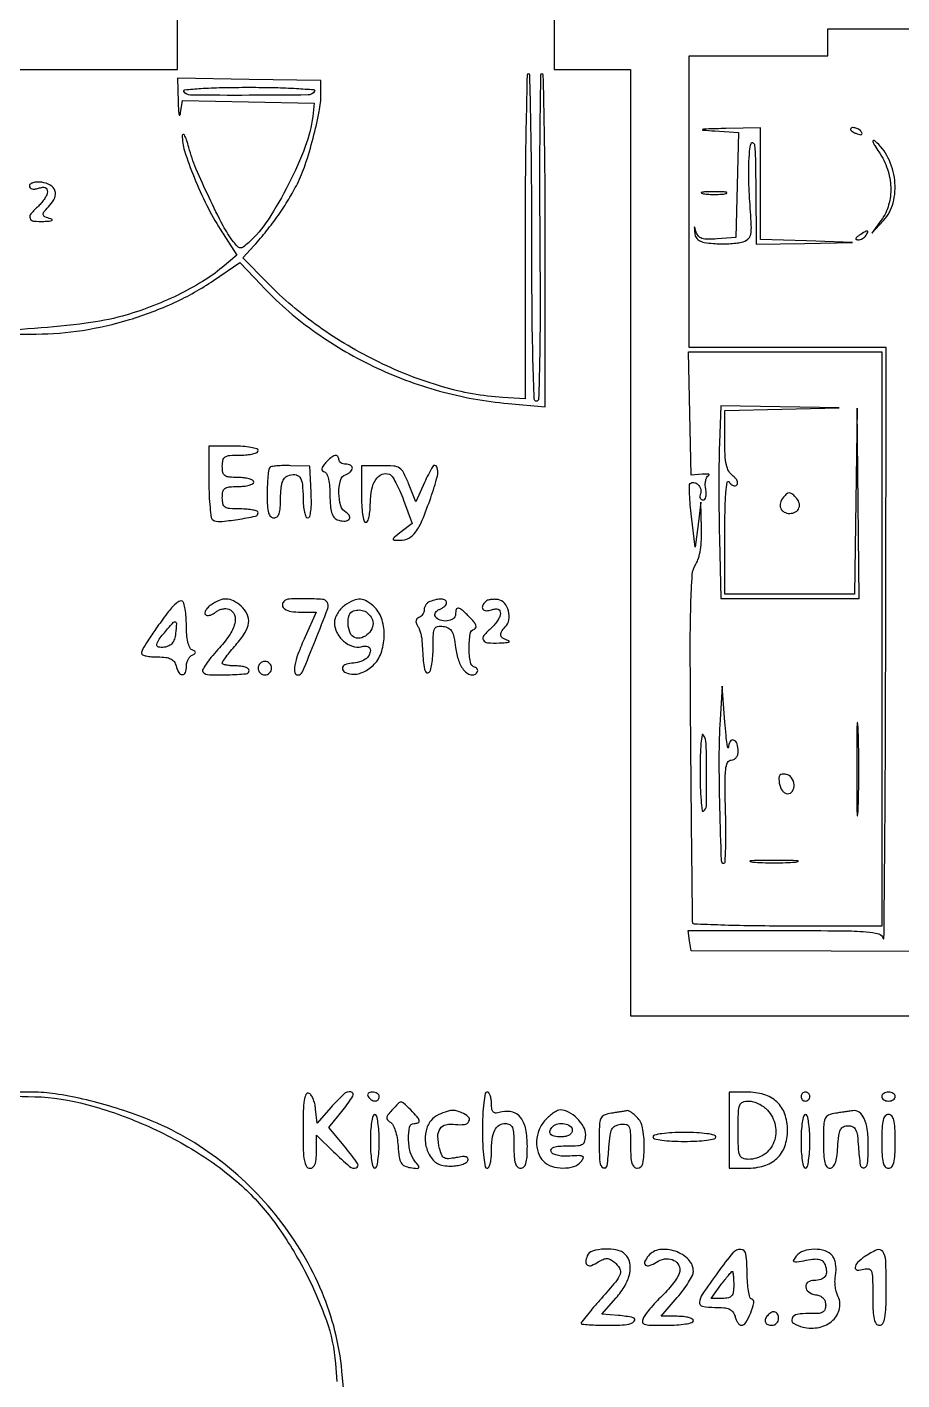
# Model space of a CAD drawing. Extents: x 105 to 1385, y 45 to 986.
# Drawn here: x 531.5 to 726.5, y 511.8 to 813.4 of the extents above; entities that cross this region are included whole.
import ezdxf

# ---------------------------------------------------------------- set-up
doc = ezdxf.new("R2010")
doc.units = 0

msp = doc.modelspace()

# ---------------------------------------------------------------- linework, layer by layer
for points in [[(975.012321, 894), (662.024642, 894), (661.762321, 857.25, -0.001137), (661.569048, 836.71706, -0.008815), (661.287808, 827.12632, -0.010209), (660.904475, 821.444203, -0.451975), (660.050713, 820.816429, 0.057413), (659.208145, 820.901189, 0.01013), (657.616945, 820.845953, 0.010855), (655.74495, 820.70215, 0.009575), (653.800713, 820.472591), (649, 819.812324), (649, 811.906162), (649, 804), (657.5, 804), (666, 804), (666, 698.5), (666, 593), (776.988182, 593), (887.976365, 593)], [(773.25, 607.240161), (679.5, 607.5), (679.180449, 609.75), (678.860898, 612), (700.357125, 612, -0.001765), (713.225028, 611.954586, -0.018124), (718.539171, 611.724329, -0.045075), (721.316078, 611.248697, -0.270165), (722.310674, 610.25, 0.87546), (722.498559, 610.273226, 0.0002), (722.667734, 628.621875, 0.001124), (722.80676, 649.773086, 0.000647), (722.883999, 675.25), (723, 742), (701.052, 742), (679.104, 742), (679.088207, 774.5), (679.072413, 807), (694.536207, 807), (710, 807), (710, 810), (710, 813), (788.5, 813)], [(527, 745), (533.542158, 745, 0.039343), (543.801913, 745.808559, 0.034112), (554.324163, 748.222273, 0.034382), (564.327597, 752.015314, 0.041971), (573.035523, 756.944125), (578.942272, 760.976034), (583.665016, 755.927039, 0.04848), (595.105174, 745.854956, 0.044495), (608.592203, 737.842254, 0.044139), (623.397418, 732.287744, 0.045944), (638.75, 729.511846), (647, 728.791838), (647, 765.895919, 0.001894), (646.946103, 780.123486, 0.003159), (646.779688, 792.100796, 0.000402), (646.556921, 802.699947, 0.40768), (646.25, 803.000406, 0.410074), (645.945374, 802.700387, 0.000415), (645.800856, 792.278699, 0.003211), (645.722948, 780.496458, 0.001925), (645.774192, 766.500406, -0.00179), (645.837946, 750.284099, -0.005224), (645.724943, 739.092633, -0.001586), (645.520722, 730.483356, -0.40636), (645.024192, 730, -0.404229), (644.527301, 730.480176, -0.001539), (644.257015, 739.159463, -0.005192), (644.058727, 750.380332, -0.001822), (644, 766.5, 0.001925), (643.946103, 780.495939, 0.003211), (643.779688, 792.278282, 0.000415), (643.556882, 802.700179, 0.407516), (643.25, 803.000535, 0.407878), (642.943137, 802.700683, 0.000422), (642.720312, 792.362637, 0.003236), (642.553896, 780.672401, 0.001941), (642.5, 766.785662), (642.5, 730.570254), (637.571802, 730.871614, -0.056279), (624.081264, 733.236168, -0.04163), (609.941326, 738.706919, -0.040576), (596.491593, 746.650387, -0.0455), (585.048753, 756.397184), (579.597505, 761.970448), (582.105515, 764.735224, 0.016442), (584.872965, 767.995236, 0.015229), (587.494705, 771.512659, 0.015588), (589.828218, 775.082957, 0.020226), (591.727372, 778.5, 0.037055), (593.485986, 782.745008, 0.015504), (595.243519, 788.685051, 0.015016), (596.606498, 794.595663, 0.049769), (596.993237, 798.563889), (596.986474, 801.5), (580.993237, 801.773958), (565, 802.047916), (565.149832, 796.773958, 0.007607), (565.232875, 794.871186, 0.041311), (565.378271, 793.84982, 0.665433), (565.547455, 793.820339, 0.105182), (565.718796, 794.276338), (566.137928, 797.052676), (580.818964, 796.776338), (595.5, 796.5), (595.147329, 793.512634, -0.06142), (593.502537, 786.797099, -0.026869), (589.786341, 778.399063, -0.026814), (585.21227, 770.482924, -0.064506), (580.826221, 765.342732, -0.022058), (579.668157, 764.384103, -0.181547), (579.023112, 764.192901, -0.188379), (578.424717, 764.477111, -0.024043), (577.482122, 765.58062, -0.043559), (575.191602, 769.140223, -0.010458), (572.047255, 775.426568, -0.011016), (569.134755, 781.933612, -0.03278), (567.537511, 786.547322, 0.011691), (567.006502, 788.319481, 0.043496), (566.55168, 789.390919, 0.347535), (566.280303, 789.509986, 0.330052), (566.089417, 789.272829, 0.089432), (566.563939, 785.862706, 0.01696), (568.727856, 779.945113, 0.018914), (571.555518, 773.652288, 0.027247), (574.55969, 768.339235), (578.24928, 762.571478), (574.999248, 759.858231, -0.036949), (570.600495, 756.706213, -0.023543), (565.075482, 753.682006, -0.022565), (558.953834, 751.031396, -0.023939), (552.736423, 749.001144, -0.035291), (544.671762, 747.389815, -0.01309), (533.149193, 746.228214, -0.006248), (521.455542, 745.504658, -0.211758)], [(602.287199, 507), (601.655272, 513.799289, 0.077002), (597.233042, 531.383841, 0.066515), (587.551907, 547.797202, 0.065518), (573.732927, 561.310155, 0.070359), (557.201629, 570.402846, 0.01692), (550.571742, 572.662945, 0.017564), (543.885655, 574.438579, 0.018706), (537.725283, 575.604489, 0.036648), (532.75, 575.985219), (528, 576)], [(529.929347, 575.067923, 0.019831), (531.75, 574.992994, -0.060227), (543.382737, 573.569276, -0.038632), (556.314071, 569.293779, -0.037723), (568.858773, 562.890666, -0.046774), (579.361927, 555.056839, -0.05251), (586.693488, 546.889909, -0.035411), (593.307615, 536.241923, -0.035879), (598.193302, 525.102072, -0.067394), (600.209829, 515.5), (600.5, 511.5)]]:
    msp.add_lwpolyline(points, format="xyb")
msp.add_lwpolyline([(521, 804), (543, 804), (565, 804), (565, 813), (565, 822), (548.429031, 822), (531.858062, 822), (532.179031, 831.002296), (532.5, 840.004592), (355.75, 840.002296)])
for points in [[(595.577572, 799.125514, -0.25695), (594.112825, 798.29809, -0.002301), (581.01717, 798.211856, -0.002296), (567.919612, 798.246029, -0.258012), (566.458108, 799.067782, -0.557274), (566.659207, 799.470383, -0.006678), (570.189925, 799.744112, -0.011076), (574.851225, 799.939382, -0.004929), (581, 800, -0.005363), (586.791209, 799.937887, -0.009617), (591.542642, 799.744476, -0.004388), (595.397954, 799.479225, -0.561626)], [(684.781274, 790.261673), (690.062548, 789.893312), (689.781274, 778.196656), (689.5, 766.5), (685.33361, 766.196588, -0.018348), (683.177025, 766.118908, -0.077329), (681.901651, 766.318239, -0.134673), (681.122454, 766.825547, -0.110962), (680.641028, 767.696588, 0.00182), (680.329121, 768.751289, 0.490236), (680.252303, 768.780908, 0.287933), (680.200847, 768.678724, 0.001477), (680.315734, 767.5, 0.102321), (680.625975, 766.511262, 0.137781), (681.283702, 765.848804, 0.085812), (682.447532, 765.43195, 0.022728), (684.412994, 765.180413, 0.017706), (686.083247, 765.102807, 0.014265), (687.880233, 765.134268, 0.014504), (689.539511, 765.259015, 0.035479), (690.744876, 765.472104, 0.099218), (692.143164, 766.136711, 0.189135), (692.789651, 767.178353, 0.058954), (692.920276, 769.221934, 0.003657), (692.548022, 775.291691, -0.011282), (692.375101, 779.047907, -0.012491), (692.380699, 782.682558, -0.012061), (692.537542, 785.777045, -0.058516), (692.87187, 787.5, -0.489295), (693.285394, 787.651952, -0.230549), (693.639493, 787.086734, -0.021803), (693.832401, 784.023234, -0.003137), (693.914047, 777.75), (694, 765), (704.75, 765.210897), (715.5, 765.421795), (705.25, 765.745881), (695, 766.069966), (695, 778.534983), (695, 791), (687.25, 790.815018, 0.001046), (682.94501, 790.703253, 0.04815), (682.069417, 790.593878, 0.858361), (682.077936, 790.469453, 0.003537)], [(715, 790.606989, 0.2252), (715.088769, 790.419896, 0.029412), (715.455882, 790.154486, 0.029555), (715.957462, 789.875192, 0.020646), (716.551938, 789.618443, 0.036408), (717.131719, 789.443138, 0.155351), (717.487528, 789.474315, 0.32948), (717.606889, 789.674071, 0.1144), (717.492921, 790.011454, 0.115814), (716.901891, 790.603931, 0.080554), (716.026239, 790.969265, 0.115534), (715.291154, 790.972535, 0.349578)], [(721.378762, 785.583517, -0.067688), (723.269616, 781.777228, -0.072995), (724.011941, 777.701555, -0.076948), (723.541429, 773.771808, -0.089226), (721.90226, 770.384859), (719.80452, 767.5), (722.40226, 770.305764, 0.124986), (724.547146, 774.24846, 0.090107), (724.898036, 779.265498, 0.08714), (723.447955, 784.238157, 0.105511), (720.444698, 788.045896, 0.247029), (720.129918, 788.112451, 0.439802), (720.02312, 787.900167, 0.047053), (720.469571, 786.991312, 0.011399)], [(532, 777.999035, 0.183147), (532.153663, 777.5936, 0.151573), (532.551026, 777.352493, 0.094939), (533.186128, 777.317391, 0.043335), (534, 777.5, -0.042097), (534.894403, 777.703, -0.128161), (535.50835, 777.631529, -0.189814), (535.868121, 777.299053, -0.112887), (536, 776.722375, -0.10209), (535.862171, 776.054375, -0.037147), (535.4125, 775.193187, -0.034951), (534.765334, 774.29685, -0.035017), (534, 773.5, 0.031363), (532.338982, 771.795662, 0.272365), (532.158918, 770.794723, 0.286987), (532.942411, 770.18915, 0.033696), (535.25, 770.116001, 0.013336), (536.408115, 770.188301, 0.069126), (537.03125, 770.332266, 0.544712), (537.068307, 770.507703, 0.132213), (536.75, 770.689326, -0.04014), (535.46711, 771.137147, -0.278967), (535.101715, 771.659269, -0.19468), (535.337547, 772.37561, -0.020705), (536.549949, 773.692806, 0.100588), (537.651367, 775.356101, 0.18293), (537.687608, 776.963821, 0.181953), (536.649102, 778.198557, 0.099482), (534.741449, 778.816422, 0.036878), (533.664771, 778.860796, 0.064397), (532.784708, 778.717733, 0.093577), (532.204593, 778.418385, 0.230931)], [(682.26375, 776.282419, 0.022548), (683.485188, 776.153707, 0.015659), (684.872547, 776.114038, 0.015827), (686.209518, 776.160023, 0.031163), (687.26375, 776.296069, 0.248898), (687.455688, 776.450815, 0.49082), (687.374351, 776.596853, 0.030832), (686.29708, 776.692368, 0.00738), (684.5, 776.713986, 0.006817), (682.711719, 776.684722, 0.040183), (681.780601, 776.581582, 0.720633), (681.761725, 776.438612, 0.075924)], [(717, 767, 0.027275), (716.445888, 766.597454, 0.147021), (716.239151, 766.292684, 0.37991), (716.327599, 766.095709, 0.102799), (716.690983, 766.015313, 0.074131), (717.192374, 766.083483, 0.053889), (717.713662, 766.298248, 0.054031), (718.175433, 766.618541, 0.075854), (718.5, 767, 0.034464), (718.886554, 767.734105, 0.541951), (718.758161, 767.931144, 0.136158), (718.281145, 767.798791, 0.008108)], [(722, 677), (722, 613), (701, 613, -0.003346), (692.93981, 613.05394, -0.00553), (686.135096, 613.220312, -0.001241), (680.226493, 613.444876, -0.359017), (679.885432, 613.75, -0.035039), (679.835991, 614.355032, -0.000051), (679.708098, 625.589063, -0.000426), (679.576717, 638.185822, -0.000263), (679.442623, 653, -0.001239), (679.315563, 674.006383, -0.007735), (679.443487, 684.757298, -0.010474), (679.761843, 691.341226, -0.127718), (680.55719, 693.714817, 0.073674), (681.151349, 695.009318, 0.030977), (681.572842, 696.882878, 0.027156), (681.812716, 699.157838, 0.019479), (681.842896, 701.714817), (681.685793, 707.5), (681.053923, 702.5), (680.422054, 697.5), (679.589677, 704.295317, -0.008427), (679.310928, 706.939482, -0.012609), (679.164789, 709.257487, -0.007568), (679.121317, 711.179902, -0.200856), (679.312119, 711.645452, -0.244467), (680.125448, 711.902284, -0.151834), (681.03606, 711.433952, -0.125375), (681.636599, 710.443268, -0.167006), (681.599558, 709.398849, 0.068848), (681.474896, 708.863844, 0.116795), (681.539227, 708.410912, 0.152563), (681.778774, 708.112504, 0.148985), (682.147962, 708, 0.232071), (682.533001, 708.188886, 0.104014), (682.785291, 708.709337, 0.069379), (682.869237, 709.501647, 0.038996), (682.761918, 710.465114, -0.044318), (682.6632, 711.44599, -0.055443), (682.753601, 712.355735, -0.065943), (683.006072, 713.066044, -0.167932), (683.395341, 713.439621, 0.234608), (683.526327, 713.602316, 0.418779), (683.441131, 713.733432, 0.058537), (682.898279, 713.779391, 0.014271), (682, 713.724508), (679.5, 713.5), (679.22178, 727.25), (678.943561, 741), (700.47178, 741), (722, 741)], [(685.826147, 720.75, 0.007116), (685.722977, 716.669829, 0.002778), (685.692003, 711.03125, 0.002749), (685.725938, 704.927305, 0.003413), (685.82748, 699.25), (686.154961, 686), (701.57748, 686), (717, 686), (716.771428, 707.25), (716.542856, 728.5), (716.25114, 707.75), (715.959423, 687), (701.479712, 687), (687, 687), (687.015313, 700.25, -0.004762), (687.07579, 705.912214, -0.014977), (687.26633, 709.707865, -0.02375), (687.553834, 711.948801, -0.685086), (687.96094, 712.02896, 0.063267), (688.376372, 711.5259, 0.096837), (688.853797, 711.225861, 0.126842), (689.314743, 711.172304, 0.16362), (689.694055, 711.360721, 0.198182), (689.862842, 711.766596, 0.107732), (689.747432, 712.303253, 0.07807), (689.358713, 712.893614, 0.050371), (688.748428, 713.442004, -0.11048), (687.895387, 714.41587, -0.070409), (687.364484, 715.83189, -0.042684), (687.080008, 717.961359, -0.011872), (687, 721.330366), (687, 727.940246), (699.75, 728.252791), (712.5, 728.565336), (699.326147, 728.782668), (686.152294, 729)], [(572, 712.059017, 0.010541), (572.065007, 708.97596, 0.015746), (572.263349, 706.287939, 0.010695), (572.541285, 704.103117, 0.220812), (572.896507, 703.563962, 0.161943), (574.500469, 703.184213, 0.016433), (578.440282, 703.66521, 0.012624), (582.3863, 704.381618, 0.355412), (583, 705.135924, 0.313834), (582.766061, 705.471926, 0.035427), (581.825, 705.746178, 0.032848), (580.533154, 705.937562, 0.020354), (579, 706, -0.016149), (576.678456, 706.074999, -0.124134), (575.65, 706.40625, -0.201266), (575.151756, 707.111634, -0.05449), (575, 708.5, -0.050766), (575.138668, 709.86222, -0.189121), (575.6, 710.571429, -0.13443), (576.534425, 710.915691, -0.021436), (578.5, 711, 0.027026), (579.841111, 711.072542, 0.042582), (580.971875, 711.29375, 0.052312), (581.767902, 711.614308, 0.277684), (582, 712, 0.277684), (581.767902, 712.385692, 0.052312), (580.971875, 712.70625, 0.042582), (579.841111, 712.927458, 0.027026), (578.5, 713, -0.021436), (576.534425, 713.084309, -0.13443), (575.6, 713.428571, -0.189121), (575.138668, 714.13778, -0.050766), (575, 715.5, -0.05449), (575.151756, 716.888366, -0.201266), (575.65, 717.59375, -0.124134), (576.678456, 717.925001, -0.016149), (579, 718, 0.023598), (580.532944, 718.07239, 0.037669), (581.825, 718.29375, 0.04382), (582.748945, 718.612873, 0.295869), (583, 719, 0.332234), (582.707933, 719.391033, 0.026982), (581.384375, 719.70625, 0.027868), (579.60834, 719.927854, 0.017105), (577.5, 720), (572, 720)], [(598.041852, 716.281346, 0.026544), (597.393253, 715.467551, 0.1252), (597.178635, 714.915417, 0.235972), (597.318588, 714.522073, 0.111393), (597.791852, 714.236049, -0.21487), (598.287096, 713.779236, -0.043697), (598.66627, 712.615985, -0.036375), (598.918512, 711.002139, -0.020585), (599, 709.023655, 0.018149), (599.083289, 706.7298, 0.053253), (599.364377, 705.17621, 0.084856), (599.85677, 704.169005, 0.146121), (600.590242, 703.603744, 0.081301), (602.105994, 703.289911, 0.1775), (603.22014, 703.646093, 0.357636), (603.389188, 704.391162, 0.150312), (602.628416, 705.188073, -0.196398), (601.413441, 706.713062, -0.067522), (600.983432, 709.557598, -0.06917), (601.326474, 712.334198, -0.240308), (602.5, 713.638374, 0.048303), (603.073796, 713.924763, 0.053891), (603.559375, 714.307216, 0.061199), (603.891374, 714.723081, 0.13875), (604, 715.106989, 0.164455), (603.884842, 715.447641, 0.095748), (603.559375, 715.737678, 0.076852), (603.073715, 715.933678, 0.057609), (602.5, 716, -0.064853), (601.926543, 716.074694, -0.082425), (601.440625, 716.29375, -0.098894), (601.115568, 716.618646, -0.148195), (601, 717, 0.17959), (600.739251, 717.702545, 0.2817), (600.144303, 717.893678, 0.116744), (599.199384, 717.412789, 0.035418)], [(585.560553, 715.227219, 0.164249), (585.338924, 714.779673, 0.009849), (585.164662, 713.264662, 0.013928), (585.040763, 711.417313, 0.009779), (585, 709.333333, 0.012712), (585.067434, 706.681287, 0.055889), (585.320312, 705.138889, 0.119854), (585.787167, 704.309602, 0.207787), (586.5, 704, 0.186089), (587.194608, 704.267791, 0.127133), (587.664637, 704.982169, 0.065014), (587.926717, 706.280424, 0.017339), (588, 708.393011, -0.021278), (588.087464, 710.447332, -0.055719), (588.375226, 711.893456, -0.084408), (588.870088, 712.85297, -0.140873), (589.590242, 713.396256, -0.10517), (591.201037, 713.650981, -0.232922), (592.258816, 713.058729, -0.125713), (592.844875, 711.466006, -0.025623), (593, 708.440983, 0.022299), (593.075946, 706.738942, 0.035757), (593.308409, 705.304539, 0.040485), (593.64278, 704.271648, 0.302991), (594.049904, 704, 0.332336), (594.476367, 704.318652, 0.039441), (594.736472, 705.547761, 0.031464), (594.857582, 707.358183, 0.014001), (594.799904, 709.75), (594.5, 715.5), (590.310553, 715.643886, 0.012836), (588.664999, 715.658138, 0.017623), (587.187093, 715.580843, 0.014423), (585.985114, 715.440372, 0.161435)], [(606, 709.300635, 0.014447), (606.070769, 706.851906, 0.024909), (606.289679, 704.825159, 0.02281), (606.601594, 703.309898, 0.343131), (607, 703, 0.307212), (607.388179, 703.263362, 0.038512), (607.70625, 704.285907, 0.034625), (607.927694, 705.69977, 0.021538), (608, 707.377555, -0.050352), (608.302358, 710.372403, -0.097156), (609.225916, 712.588008, -0.149725), (610.610359, 713.718845, -0.190785), (612.245006, 713.736224, -0.155859), (612.845266, 713.255132, -0.020734), (613.69769, 711.847361, -0.022375), (614.589302, 710.039849, -0.017081), (615.406243, 707.990665), (617.297005, 702.732634), (614.898502, 700.888553, 0.00434), (613.314367, 699.648567, 0.190716), (613.108126, 699.289257, 0.438815), (613.286379, 699.070111, 0.012616), (614.627555, 699.022236, 0.124508), (616.559935, 699.489577, 0.115492), (618.101155, 700.827753, 0.060037), (619.568407, 703.476268, 0.012452), (621.452202, 708.464839, 0.017221), (622.953571, 713.288843, 0.165701), (622.824128, 715.403737, 0.619606), (621.913524, 715.469256, 0.02807), (620.053754, 711.871327), (618.142707, 707.602867), (616.526328, 711.642596, 0.021262), (615.423583, 714.09135, 0.13142), (614.51429, 715.113596, 0.128582), (613.206691, 715.556674, 0.020013), (610.454974, 715.641798), (606, 715.601271)], [(700.078007, 708.593993, 0.103843), (699.421238, 707.350061, 0.165382), (699.479554, 706.159953, 0.178564), (700.236909, 705.313944, 0.122414), (701.5, 705, 0.12606), (702.798891, 705.332764, 0.184811), (703.553861, 706.222387, 0.172804), (703.548966, 707.439173, 0.11023), (702.782422, 708.64615, 0.030231), (701.928786, 709.402362, 0.172634), (701.363272, 709.59141, 0.18228), (700.823381, 709.375844, 0.034411)], [(562.719454, 682.768734, 0.004842), (560.169501, 679.240457, 0.012395), (558.412412, 676.623786, 0.012315), (557.236125, 674.669969, 0.130049), (557, 673.777494, 0.313655), (557.210341, 673.475174, 0.03551), (558.055626, 673.228389, 0.032896), (559.216229, 673.056183, 0.020386), (560.59362, 673, -0.026844), (562.388683, 672.903556, -0.086439), (563.533936, 672.57448, -0.125243), (564.260241, 671.960931, -0.09135), (564.710251, 671, 0.065694), (565.305135, 669.540257, 0.259671), (566.10507, 669.055848, 0.332179), (566.770902, 669.516316, 0.08126), (567, 670.916667, -0.05969), (567.093016, 671.693042, -0.056352), (567.367188, 672.441667, -0.060661), (567.771545, 673.052403, -0.107454), (568.25, 673.416667, 0.029131), (568.85747, 673.744495, 0.260055), (569, 674, 0.260055), (568.85747, 674.255505, 0.029131), (568.25, 674.583333, -0.187178), (567.736709, 675.118973, -0.042075), (567.344353, 676.344165, -0.035533), (567.084386, 678.010277, -0.02094), (567, 680.024316, 0.017914), (566.931808, 681.926994, 0.024673), (566.725397, 683.624746, 0.022928), (566.430175, 684.969102, 0.191077), (566.06518, 685.459717, 0.268552), (565.549859, 685.474588, 0.045403), (564.69676, 684.907562, 0.039077), (563.711062, 683.97916, 0.025434)], [(572.442702, 684.581761, 0.040505), (571.752544, 683.985739, 0.065472), (571.285641, 683.367378, 0.093241), (571.099566, 682.824187, 0.236646), (571.227406, 682.43926, 0.175134), (571.617383, 682.256311, 0.081356), (572.182899, 682.296224, 0.065524), (572.831259, 682.542993, 0.049587), (573.463099, 682.969375, -0.064499), (574.153548, 683.406017, -0.054011), (574.974913, 683.684759, -0.056193), (575.796984, 683.773044, -0.090527), (576.487265, 683.64326, -0.217355), (577.702446, 682.405853, -0.155267), (577.781586, 680.438743, -0.085077), (576.534619, 677.773506, -0.034353), (574.013669, 674.630655, 0.014738), (572.532641, 672.925733, 0.023928), (571.39014, 671.384546, 0.020609), (570.615388, 670.117654, 0.335013), (570.680335, 669.652998, 0.19022), (572.139552, 669.019731, 0.01678), (576.23677, 669.019959, 0.013944), (580.334587, 669.272284, 0.38827), (581, 670, 0.254951), (580.790443, 670.384262, 0.06271), (580.11875, 670.70625, 0.048861), (579.149251, 670.927234, 0.031626), (578, 671, -0.0194), (576.850092, 671.044634, -0.031401), (575.88125, 671.181533, -0.032935), (575.171083, 671.377313, -0.319211), (575, 671.617985, -0.153112), (575.119492, 671.999047, -0.007905), (575.88125, 673.058125, -0.011953), (576.850647, 674.298824, -0.008344), (578, 675.652781, 0.03831), (580.042425, 678.373469, 0.108783), (580.852505, 680.588194, 0.14785), (580.541319, 682.520996, 0.095798), (579.171259, 684.345012, 0.063304), (577.518204, 685.498213, 0.112348), (575.920368, 685.921439, 0.109326), (574.266383, 685.615994, 0.057807)], [(588.693853, 685.36052, 0.227565), (588.386226, 684.484994, 0.23059), (588.878807, 683.704316, 0.100727), (590.334908, 683.166378, 0.038296), (592.503988, 683), (595.889942, 683), (593.444971, 677.471487, 0.013012), (591.874517, 673.65492, 0.044785), (591.148594, 671.080456, 0.097653), (591.162785, 669.565078, 0.355635), (591.856768, 669, 0.301944), (592.857305, 669.664824, 0.00421), (595.7528, 676.720548, 0.004779), (598.498385, 683.76916, 0.232946), (598.357955, 685.229833, 0.241792), (597.361106, 685.831099, 0.013687), (593.651176, 685.982899, 0.015216), (589.96011, 685.920487, 0.186638)], [(602.222506, 684.443296, 0.060845), (601.372193, 683.678418, 0.048188), (600.652861, 682.671683, 0.049631), (600.162711, 681.588454, 0.081616), (600, 680.598284, 0.1204), (600.521117, 678.465537, 0.091162), (602.005745, 676.557006, 0.095667), (603.998395, 675.370372, 0.151681), (605.967118, 675.28115, -0.046387), (606.835397, 675.42401, -0.113476), (607.471443, 675.32422, -0.165705), (607.855969, 674.993686, -0.133875), (608, 674.465397, -0.132356), (607.704984, 673.370438, -0.110734), (606.884807, 672.484605, -0.086436), (605.569835, 671.880174, -0.050415), (603.851215, 671.606942, 0.083077), (602.318358, 671.259831, 0.304128), (601.79032, 670.474345, 0.286354), (602.308285, 669.641544, 0.079159), (603.847864, 669.167625, 0.079127), (604.970115, 669.187036, 0.052471), (606.210581, 669.543826, 0.04835), (607.456976, 670.195148, 0.044035), (608.597864, 671.091939, 0.118912), (610.389883, 673.827764, 0.078169), (611.0936, 677.543661, 0.078876), (610.621666, 681.260926, 0.126085), (609, 684, 0.049921), (607.295595, 685.394254, 0.130881), (605.810148, 685.895759, 0.125563), (604.232645, 685.601355, 0.044201)], [(621.25, 685.337719, 0.08298), (620.772113, 685.045311, 0.064791), (620.367188, 684.58983, 0.064977), (620.093338, 684.047415, 0.084643), (620, 683.5, -0.081275), (619.911801, 682.960989, -0.06866), (619.654241, 682.44308, -0.070112), (619.27283, 682.024181, -0.092881), (618.822949, 681.774316, 0.113801), (618.39189, 681.510993, 0.158897), (618.184532, 681.113309, 0.123792), (618.226937, 680.590016, 0.056657), (618.520973, 679.966066, -0.0448), (618.865096, 679.278483, -0.023428), (619.173473, 678.371218, -0.023105), (619.404639, 677.403993, -0.032636), (619.513424, 676.525083, 0.003558), (619.798946, 672.139473, 0.034114), (620.06074, 670.286183, 0.142312), (620.445067, 669.567825, 0.351035), (621, 669.5, 0.188565), (621.390073, 670.019051, 0.023975), (621.70625, 671.408331, 0.025392), (621.927016, 673.164448, 0.018573), (622, 675.128568, -0.009387), (622.056678, 678.147245, -0.10278), (622.34632, 679.318696, -0.244662), (622.994909, 679.805309, -0.076361), (624.25, 679.819551, -0.087366), (625.41477, 679.439537, -0.139241), (626.16444, 678.717883, -0.084988), (626.645589, 677.432457, -0.018854), (627, 675.101583, 0.055904), (627.66579, 672.191066, 0.088974), (628.918327, 669.972998, 0.156295), (630.374396, 669.041391, 0.27594), (631.702036, 669.422274, 0.117218), (631.907545, 669.781568, 0.156592), (631.898411, 670.154809, 0.138908), (631.666883, 670.485244, 0.085342), (631.25, 670.720238, -0.271806), (630.295698, 671.860186, -0.039733), (630.023443, 674.989979, -0.039717), (630.249019, 678.115511, -0.281503), (631.1875, 679.229167, 0.237864), (631.516431, 679.560343, 0.172759), (631.502068, 680.088409, 0.078923), (631.062096, 680.844766, 0.025261), (630.1875, 681.8125, 0.012113), (628.468967, 683.449723, 0.131886), (627.626089, 683.882861, 0.393723), (627.157089, 683.60317, 0.070841), (627, 682.5, -0.251399), (626.480515, 681.532109, -0.119721), (625.111576, 681.036577, -0.105384), (623.530903, 681.196757, -0.178417), (622.495635, 682.007063, -0.148943), (622.382065, 682.437686, -0.123594), (622.515309, 682.894529, -0.099723), (622.885502, 683.309425, -0.069381), (623.436618, 683.614052, 0.046375), (624.034706, 683.909697, 0.052693), (624.540757, 684.300071, 0.06009), (624.887376, 684.72141, 0.143057), (625, 685.106989, 0.264745), (624.694643, 685.643268, 0.119087), (623.893458, 685.889795, 0.072325), (622.681325, 685.78902, 0.039065)], [(633.708849, 685.375516, 0.08453), (633.034174, 684.423925, 0.268967), (633.092194, 683.675978, 0.247551), (633.789398, 683.310754, 0.076279), (635, 683.5, -0.042097), (635.894403, 683.703, -0.128161), (636.50835, 683.631529, -0.189814), (636.868121, 683.299053, -0.112887), (637, 682.722375, -0.10209), (636.862171, 682.054375, -0.037147), (636.4125, 681.193187, -0.034951), (635.765334, 680.29685, -0.035017), (635, 679.5, 0.03266), (633.309887, 677.756797, 0.304387), (633.196958, 676.767753, 0.2604), (634.095373, 676.173931, 0.026377), (636.75, 676.116001, 0.01183), (638.093515, 676.189408, 0.050275), (638.884375, 676.332266, 0.459031), (638.965403, 676.508506, 0.225051), (638.75, 676.689326, -0.061636), (637.564492, 677.161083, -0.215857), (637.082751, 677.803052, -0.200427), (637.229903, 678.625542, -0.053238), (638.084665, 679.684665, 0.156844), (638.888681, 681.250979, 0.106211), (638.790578, 683.270564, 0.111063), (637.885521, 685.003153, 0.183523), (636.458849, 685.792183, 0.035475), (635.625458, 685.85167, 0.037695), (634.809062, 685.790312, 0.040663), (634.121725, 685.628178, 0.118669)], [(608.459425, 681.24514, -0.17207), (608.498531, 679.718164, -0.117074), (607.584196, 678.22109, -0.117448), (606.097271, 677.297952, -0.173764), (604.577541, 677.331871, -0.202229), (603.500989, 678.366375, -0.088009), (603.038694, 680.334807, -0.09142), (603.287726, 682.281668, -0.235625), (604.25, 683.269359, -0.090043), (605.555447, 683.474708, -0.106564), (606.76786, 683.183266, -0.104858), (607.76672, 682.412541, -0.084765)], [(564.575399, 678.25, -0.047135), (564.314946, 676.955883, -0.099497), (563.834045, 676.056774, -0.1125), (563.087931, 675.480995, -0.071641), (562.032627, 675.165904, -0.091624), (560.773565, 675.210779, -0.405174), (560.403806, 675.772067, -0.118026), (560.932206, 676.947809, -0.013061), (562.807092, 679.25, -0.008581), (564.152828, 680.763665, -0.348562), (564.56111, 680.827925, -0.290967), (564.773121, 680.430277, -0.006983)], [(583, 670.5, 0.099038), (583.114514, 669.927543, 0.097945), (583.440625, 669.440625, 0.097945), (583.927543, 669.114514, 0.099038), (584.5, 669, 0.099038), (585.072457, 669.114514, 0.097945), (585.559375, 669.440625, 0.097945), (585.885486, 669.927543, 0.099038), (586, 670.5, 0.099038), (585.885486, 671.072457, 0.097945), (585.559375, 671.559375, 0.097945), (585.072457, 671.885486, 0.099038), (584.5, 672, 0.099038), (583.927543, 671.885486, 0.097945), (583.440625, 671.559375, 0.097945), (583.114514, 671.072457, 0.099038)], [(685.97944, 659, 0.015681), (685.704967, 650.552068, 0.006935), (685.847342, 639.386962, 0.001386), (686.193363, 627.617845, 0.403969), (686.831557, 626.998035, 0.402169), (687.094581, 627.248935, 0.003281), (687.212423, 630.37535, 0.009083), (687.260492, 634.087803, 0.005444), (687.18946, 638.498035, -0.003876), (687.065398, 644.944957, -0.029944), (687.211244, 647.957124, -0.080665), (687.632045, 649.482141, -0.293134), (688.43946, 650, 0.120114), (689.043526, 650.147238, 0.10424), (689.549001, 650.560947, 0.093346), (689.884338, 651.188097, 0.076365), (690, 651.940983, 0.073734), (689.749459, 653.63069, 0.228346), (688.989704, 654.457103, 0.381791), (688.216196, 654.173858, 0.103139), (687.81662, 652.809017, -0.815252), (687.687199, 652.792939, -0.048004), (687.514624, 653.528274, -0.011294), (687.284637, 655.573255, -0.004035), (687.046061, 658.5), (686.458881, 666.5)], [(716.415084, 648, 0.001483), (716.434759, 641.366187, 0.007432), (716.512017, 637.651563, 0.89753), (716.625199, 637.643372, 0.036136), (716.745068, 638.75, 0.005616), (716.847945, 642.960938, 0.003298), (716.881186, 648, 0.003298), (716.847945, 653.039062, 0.005616), (716.745068, 657.25, 0.036136), (716.625199, 658.356628, 0.89753), (716.512017, 658.348437, 0.007432), (716.434759, 654.633813, 0.001483)], [(681.487706, 647.523348, 0.007562), (681.545991, 643.978723, 0.013553), (681.716701, 641.072392, 0.008511), (681.950853, 638.802606, 0.546696), (682.25, 638.657964, 0.255871), (682.90822, 639.808718, 0.00505), (682.967608, 646.814137, 0.007403), (682.855809, 653.618528, 0.134623), (682.222393, 655.674401, 0.68934), (681.931714, 655.614635, 0.017765), (681.698449, 653.76447, 0.015297), (681.535616, 651.021729, 0.007506)], [(699.168791, 644.838964, 0.060014), (699.407237, 643.944616, 0.071069), (699.843332, 643.187071, 0.083285), (700.402021, 642.676554, 0.144541), (701, 642.5, 0.250562), (702.102742, 643.089629, 0.167848), (702.473113, 644.503668, 0.139509), (701.905527, 646.04111, 0.189641), (700.668791, 646.825269, 0.063665), (699.784386, 646.881143, 0.218357), (699.28995, 646.614852, 0.164309), (699.084508, 645.997177, 0.034027)], [(693.25, 627.264961, 0.012378), (695.412501, 627.148215, 0.007295), (698, 627.110462, 0.007295), (700.587499, 627.148215, 0.012378), (702.75, 627.264961, 0.075495), (703.33354, 627.401218, 0.793398), (703.314062, 627.529482, 0.016391), (701.405918, 627.617144, 0.003282), (698, 627.639504, 0.003282), (694.594082, 627.617144, 0.016391), (692.685938, 627.529482, 0.793398), (692.66646, 627.401218, 0.075495)], [(593, 567.583333, 0.006344), (593.05747, 563.054151, 0.036925), (593.293689, 560.680556, 0.088189), (593.747213, 559.433991, 0.267613), (594.5, 559, 0.16929), (595.176183, 559.235698, 0.129495), (595.648729, 559.867158, 0.073227), (595.920437, 560.9838, 0.023128), (596, 562.702948), (596, 566.405896), (599.792163, 562.702948, 0.014748), (603.364913, 559.414392, 0.26104), (604.846555, 559.108144, 0.506688), (605.165975, 560.053097, 0.018621), (602.502816, 563.561868), (598.764708, 568.123736), (601.929477, 572.061868, 0.029618), (604.099965, 575.11682, 0.533399), (603.68823, 576.035083, 0.235721), (602.067959, 575.545003, 0.023393), (599.164382, 572.53444), (596.12158, 569.068879), (595.81079, 572.207428, 0.035516), (595.599781, 573.438857, 0.043434), (595.224107, 574.544567, 0.049075), (594.752292, 575.383314, 0.162181), (594.25, 575.756322, 0.385567), (593.653373, 575.490734, 0.066149), (593.274456, 574.191972, 0.031138), (593.057056, 571.769725, 0.006814)], [(607.5, 575, 0.06081), (607.806203, 574.617485, 0.051032), (608.2129, 574.29375, 0.053229), (608.653442, 574.073302, 0.089642), (609.059017, 574, 0.105429), (609.418051, 574.076556, 0.099231), (609.723586, 574.29375, 0.096318), (609.928382, 574.618268, 0.092995), (610, 575, 0.153634), (609.879982, 575.381379, 0.097988), (609.542039, 575.70625, 0.080552), (609.037096, 575.925455, 0.062283), (608.440983, 576, 0.066118), (607.889346, 575.926733, 0.138808), (607.521475, 575.70625, 0.191142), (607.392057, 575.379648, 0.139169)], [(612.78186, 571.948527, 0.020998), (611.906492, 570.90329, 0.134787), (611.648424, 570.270501, 0.227816), (611.818152, 569.772888, 0.071093), (612.462184, 569.281101, -0.150446), (613.030412, 568.685566, -0.037215), (613.54818, 567.421974, -0.034228), (613.955174, 565.801484, -0.026682), (614.180324, 563.999241, 0.016546), (614.443073, 561.482448, 0.095922), (614.871796, 560.224107, 0.158833), (615.63337, 559.534102, 0.070343), (616.952152, 559.153958, 0.010694), (618.427847, 558.977809, 0.268502), (618.78497, 559.14039, 0.324818), (618.781669, 559.499941, 0.013843), (617.952152, 560.557799, -0.112986), (616.905343, 562.630556, -0.054302), (616.504806, 565.598358, -0.059358), (616.747401, 568.201507, -0.353538), (617.73554, 569, 0.091245), (618.655208, 569.169239, 0.378477), (618.896384, 569.628905, 0.122885), (618.461156, 570.454833, 0.01397), (617, 572, 0.009056), (615.425752, 573.518233, 0.192677), (614.83229, 573.747382, 0.197763), (614.251868, 573.500142, 0.009612)], [(633, 567.5, 0.009838), (633.06728, 564.081088, 0.019442), (633.279412, 561.375, 0.015687), (633.582553, 559.348392, 0.362465), (634, 559, 0.274306), (634.385456, 559.228672, 0.053878), (634.70625, 560.0041, 0.043503), (634.927428, 561.108482, 0.027684), (635, 562.418213, -0.026536), (635.163448, 565.49576, -0.083928), (635.719244, 567.476366, -0.141015), (636.695782, 568.587022, -0.143315), (638.106989, 569, -0.125381), (639.077394, 568.752773, -0.179375), (639.655349, 568.089676, -0.078692), (639.934329, 566.747004, -0.011951), (640, 564, 0.014068), (640.069243, 561.539511, 0.058865), (640.325, 560.083333, 0.122766), (640.79299, 559.295059, 0.200296), (641.5, 559, 0.19866), (642.205682, 559.291902, 0.123352), (642.673913, 560.071429, 0.059538), (642.930336, 561.509089, 0.014393), (643, 563.928571, 0.046335), (642.64859, 567.71251, 0.113481), (641.537676, 570.260131, 0.164851), (639.733467, 571.512655, 0.132258), (637.356244, 571.553276, -0.035677), (636.07721, 571.327684, -0.199834), (635.425152, 571.52313, -0.191205), (635.08749, 572.130691, -0.032364), (635, 573.480948, 0.037834), (634.9269, 574.445617, 0.056718), (634.70625, 575.260028, 0.074496), (634.382983, 575.816068, 0.227683), (634, 576, 0.362465), (633.582553, 575.651608, 0.015687), (633.279412, 573.625, 0.019442), (633.06728, 570.918912, 0.009838)], [(688, 567.5), (688, 559), (691.865141, 559, 0.07174), (695.747861, 559.559978, 0.116255), (698.631982, 561.203444, 0.122042), (700.38919, 563.894312, 0.084102), (701, 567.5, 0.084102), (700.38919, 571.105688, 0.122042), (698.631982, 573.796556, 0.116255), (695.747861, 575.440022, 0.07174), (691.865141, 576), (688, 576)], [(696.511679, 571.987095, -0.131748), (698.264471, 568.566839, -0.145243), (697.979366, 564.865682, -0.153456), (695.756883, 562.059753, -0.150209), (692.30887, 561, -0.09557), (691.015646, 561.249466, -0.215329), (690.338803, 561.953807, -0.078795), (690.053765, 563.485022, -0.006695), (690, 567.5, -0.006627), (690.053508, 571.536664, -0.080103), (690.340193, 573.05704, -0.217845), (691.024262, 573.75517, -0.091903), (692.345012, 574, -0.070658), (693.375877, 573.853591, -0.041992), (694.536288, 573.408709, -0.041149), (695.641864, 572.757533, -0.055229)], [(704, 575, 0.099038), (704.076342, 574.618362, 0.097945), (704.29375, 574.29375, 0.097945), (704.618362, 574.076342, 0.099038), (705, 574, 0.099038), (705.381638, 574.076342, 0.097945), (705.70625, 574.29375, 0.097945), (705.923658, 574.618362, 0.099038), (706, 575, 0.099038), (705.923658, 575.381638, 0.097945), (705.70625, 575.70625, 0.097945), (705.381638, 575.923658, 0.099038), (705, 576, 0.099038), (704.618362, 575.923658, 0.097945), (704.29375, 575.70625, 0.097945), (704.076342, 575.381638, 0.099038)], [(722, 575, 0.148195), (722.115568, 574.618646, 0.098894), (722.440625, 574.29375, 0.082425), (722.926543, 574.074694, 0.064853), (723.5, 574, 0.064853), (724.073457, 574.074694, 0.082425), (724.559375, 574.29375, 0.098894), (724.884432, 574.618646, 0.148195), (725, 575, 0.148195), (724.884432, 575.381354, 0.098894), (724.559375, 575.70625, 0.082425), (724.073457, 575.925306, 0.064853), (723.5, 576, 0.064853), (722.926543, 575.925306, 0.082425), (722.440625, 575.70625, 0.098894), (722.115568, 575.381354, 0.148195)], [(608, 565, 0.015416), (608.071434, 562.683687, 0.025878), (608.291667, 560.75, 0.024068), (608.604992, 559.303225, 0.339565), (609, 559, 0.339565), (609.395008, 559.303225, 0.024068), (609.708333, 560.75, 0.025878), (609.928566, 562.683687, 0.015416), (610, 565, 0.015416), (609.928566, 567.316313, 0.025878), (609.708333, 569.25, 0.024068), (609.395008, 570.696775, 0.339565), (609, 571, 0.339565), (608.604992, 570.696775, 0.024068), (608.291667, 569.25, 0.025878), (608.071434, 567.316313, 0.015416)], [(623.279917, 570.979905, 0.137015), (621.480112, 569.597736, 0.102179), (620.408956, 567.321964, 0.093618), (620.275188, 564.625795, 0.093861), (621.134583, 562.069294, 0.051226), (622.011898, 560.824227, 0.091481), (622.988794, 560.046849, 0.084358), (624.235251, 559.631874, 0.038285), (625.955012, 559.5, 0.034408), (627.278616, 559.591193, 0.04471), (628.462473, 559.864565, 0.051642), (629.35686, 560.263427, 0.183613), (629.747024, 560.741071, 0.18644), (629.722994, 561.253088, 0.233483), (629.362783, 561.554343, 0.089822), (628.542733, 561.602448, 0.019209), (627.128372, 561.375674, -0.027475), (625.415115, 561.129941, -0.147509), (624.502609, 561.320035, -0.169216), (623.915586, 561.966494, -0.039042), (623.440168, 563.382367, -0.051613), (623.053593, 566.07161, -0.157209), (623.543749, 567.827431, -0.198216), (624.865194, 568.722469, -0.087651), (627.01152, 568.785001, 0.072599), (628.961323, 568.783471, 0.237307), (629.987833, 569.501153, 0.338575), (629.827881, 570.503309, 0.098616), (628.418213, 571.393011, 0.029255), (627.117236, 571.806761, 0.082599), (626.170006, 571.887087, 0.063359), (625.111654, 571.665074, 0.012309)], [(647.038955, 569.811439, 0.091461), (645.649747, 567.63263, 0.083855), (645.07436, 565.033639, 0.088617), (645.393603, 562.517781, 0.12119), (646.571429, 560.571429, 0.120116), (648.4089, 559.454167, 0.074304), (650.91695, 559.052272, 0.076346), (653.355982, 559.400565, 0.147004), (654.985568, 560.482611, 0.066561), (655.469673, 561.255117, 0.404344), (655.326174, 561.658707, 0.122133), (654.57508, 561.824795, 0.009133), (652.466962, 561.732611, -0.027013), (650.896236, 561.720117, -0.048055), (649.61701, 561.903121, -0.063152), (648.704776, 562.25094, -0.187221), (648.275616, 562.75, -0.253231), (648.3621, 563.300045, -0.148095), (648.917497, 563.700548, -0.065014), (650.065285, 563.934238, -0.017755), (651.916667, 564, 0.015565), (654.281161, 564.073624, 0.119808), (655.33219, 564.39959, 0.202142), (655.841609, 565.094357, 0.058509), (656, 566.443296, 0.130164), (655.516645, 568.268548, 0.069847), (654.083288, 570.126066, 0.069519), (652.183391, 571.526787, 0.124762), (650.316449, 572, 0.115843), (649.704552, 571.856303, 0.03187), (648.842788, 571.35711, 0.030402), (647.910527, 570.649078, 0.027619)], [(661.75, 571.283746, 0.058755), (660.147434, 570.844156, 0.196737), (659.383418, 570.09795, 0.094169), (659.06179, 568.665676, 0.008278), (659, 564.933578, 0.015654), (659.142741, 560.375319, 0.258994), (659.933554, 559.140073, 0.522441), (660.767374, 559.561939, 0.018864), (661.195209, 563.75, -0.015171), (661.442993, 566.366521, -0.08572), (661.850113, 567.702575, -0.154754), (662.563106, 568.432193, -0.087414), (663.75, 568.819551, -0.077157), (665.005781, 568.803314, -0.24511), (665.654802, 568.312298, -0.101748), (665.943724, 567.129485, -0.009195), (666, 564.069551, 0.013764), (666.068845, 561.569119, 0.058222), (666.323971, 560.094925, 0.122182), (666.791727, 559.29812, 0.201878), (667.5, 559, 0.364796), (668.75133, 560.053104, 0.044496), (669.070833, 563.908494, 0.044323), (668.676132, 568.057832, 0.151639), (667.428571, 570.428571, 0.024434), (666.777182, 571.019229, 0.031058), (666.11942, 571.49438, 0.032213), (665.538849, 571.810857, 0.164459), (665.178571, 571.850168, -0.011827), (664.766602, 571.769371, -0.001571), (663.891518, 571.621976, -0.001819), (662.852648, 571.454228, -0.001527)], [(704, 565, 0.015416), (704.071434, 562.683687, 0.025878), (704.291667, 560.75, 0.024068), (704.604992, 559.303225, 0.339565), (705, 559, 0.339565), (705.395008, 559.303225, 0.024068), (705.708333, 560.75, 0.025878), (705.928566, 562.683687, 0.015416), (706, 565, 0.015416), (705.928566, 567.316313, 0.025878), (705.708333, 569.25, 0.024068), (705.395008, 570.696775, 0.339565), (705, 571, 0.339565), (704.604992, 570.696775, 0.024068), (704.291667, 569.25, 0.025878), (704.071434, 567.316313, 0.015416)], [(711.75, 571.283746, 0.058755), (710.147434, 570.844156, 0.196737), (709.383418, 570.09795, 0.094169), (709.06179, 568.665676, 0.008278), (709, 564.933578, 0.011145), (709.065487, 561.996103, 0.048621), (709.310891, 560.276422, 0.103689), (709.758215, 559.339774, 0.233776), (710.445209, 559, 0.210408), (711.11523, 559.295016, 0.097375), (711.620462, 560.124405, 0.054738), (711.977331, 561.56015, 0.017546), (712.195209, 563.75, -0.014124), (712.433344, 566.322, -0.082986), (712.81472, 567.618151, -0.169593), (713.464119, 568.264512, -0.112234), (714.5, 568.5, -0.112234), (715.535881, 568.264512, -0.169593), (716.18528, 567.618151, -0.082986), (716.566656, 566.322, -0.014124), (716.804791, 563.75, 0.018494), (717.216043, 559.694573, 0.446046), (718.058312, 559.126188, 0.325076), (718.856247, 560.079895, 0.017027), (719, 564.3, 0.031549), (718.785674, 567.693313, 0.075759), (718.097579, 570.110021, 0.125562), (716.992253, 571.481278, 0.198624), (715.55, 571.850168, 0.001266), (714.973487, 571.766411, 0.000291), (714.000625, 571.621976, 0.000301), (712.879844, 571.454225, 0.000293)], [(722, 565, 0.010614), (722.064452, 561.964058, 0.050675), (722.3125, 560.25, 0.113455), (722.77697, 559.337712, 0.222027), (723.5, 559, 0.222027), (724.22303, 559.337712, 0.113455), (724.6875, 560.25, 0.050675), (724.935548, 561.964058, 0.010614), (725, 565, 0.010614), (724.935548, 568.035942, 0.050675), (724.6875, 569.75, 0.113455), (724.22303, 570.662288, 0.222027), (723.5, 571, 0.222027), (722.77697, 570.662288, 0.113455), (722.3125, 569.75, 0.050675), (722.064452, 568.035942, 0.010614)], [(653, 567.5, -0.140575), (652.822179, 566.88002, -0.118484), (652.333333, 566.4, -0.088208), (651.543379, 566.09863, -0.04716), (650.5, 566, -0.050018), (648.981608, 566.152274, -0.178078), (648.163032, 566.656815, -0.268587), (648.055946, 567.410269, -0.100787), (648.666667, 568.333333, -0.147767), (649.806903, 568.944436, -0.097448), (651.305075, 568.950869, -0.112056), (652.541529, 568.408803, -0.237956)], [(671, 566, 0.350432), (671.323933, 565.594567, 0.020168), (673, 565.285714, 0.022889), (675.243014, 565.069433, 0.01259), (678, 565, 0.01259), (680.756986, 565.069433, 0.022889), (683, 565.285714, 0.020168), (684.676067, 565.594567, 0.350432), (685, 566, 0.350432), (684.676067, 566.405433, 0.020168), (683, 566.714286, 0.022889), (680.756986, 566.930567, 0.01259), (678, 567, 0.01259), (675.243014, 566.930567, 0.022889), (673, 566.714286, 0.020168), (671.323933, 566.405433, 0.350432)], [(656.345077, 539.456872, 0.067884), (656.025483, 538.097116, 0.301474), (656.3931, 537.408449, 0.222446), (657.313944, 537.355823, 0.044422), (658.82142, 538.120548, -0.035528), (659.925148, 538.705329, -0.108162), (660.751982, 538.873548, -0.120504), (661.520571, 538.673502, -0.049602), (662.418799, 538.067391, -0.088661), (663.571349, 536.702398, -0.22139), (663.684105, 535.433106, -0.08704), (662.705177, 533.726509, -0.007948), (659.5, 530, 0.004272), (657.775283, 528.024322, 0.006593), (656.321875, 526.284531, 0.00257), (655.108313, 524.776515, 0.169723), (655, 524.46662, 0.385032), (655.169212, 524.279459, 0.005759), (656.7625, 524.13707, 0.012112), (658.699425, 524.033556, 0.007293), (661, 524, 0.019574), (665.182082, 524.163781, 0.172221), (666.847085, 524.906088, 0.603187), (666.623448, 525.69811, 0.0316), (663.301593, 526.189635), (659.603186, 526.5), (662.801593, 530.132015, 0.048852), (664.797444, 532.901977, 0.080904), (665.824278, 535.586832, 0.104892), (665.812037, 537.94661, 0.143776), (664.8, 539.8, 0.148079), (662.996315, 540.765257, 0.05955), (660.180134, 540.986493, 0.060956), (657.535874, 540.553462, 0.234224)], [(669.979944, 539.475834, 0.061568), (669.150051, 538.180352, 0.353255), (669.324905, 537.441505, 0.262842), (670.215275, 537.311293, 0.047387), (671.770156, 538.088533, -0.09556), (673.577964, 538.784946, -0.130491), (675.309747, 538.642006, -0.15621), (676.534911, 537.707182, -0.153463), (677, 536.227552, -0.120908), (676.771979, 535.298381, -0.028678), (675.947765, 533.919117, -0.027859), (674.789058, 532.400216, -0.024342), (673.417923, 530.946167, 0.010797), (671.976681, 529.498404, 0.010993), (670.608106, 527.998249, 0.010821), (669.476805, 526.643997, 0.043924), (668.882739, 525.75, 0.132385), (668.661034, 524.82594, 0.312462), (669.05978, 524.28301, 0.076917), (670.387942, 524.043935, 0.006141), (673.964816, 524, 0.015296), (676.296623, 524.071353, 0.025761), (678.241204, 524.291424, 0.023917), (679.695972, 524.604581, 0.339997), (680, 525, 0.280789), (679.764728, 525.385918, 0.050869), (678.948985, 525.70625, 0.041738), (677.793086, 525.927486, 0.026427), (676.422077, 526), (672.844154, 526), (676.422077, 530.179999, 0.018051), (677.791871, 531.902431, 0.021618), (678.948985, 533.62122, 0.02096), (679.787939, 535.130341, 0.116894), (680, 536.025011, 0.197464), (678.918649, 538.656338, 0.115333), (675.987961, 540.499127, 0.114051), (672.51768, 540.863268, 0.191153)], [(685.52453, 535.901259, 0.006193), (682.00503, 530.872069, 0.126623), (681.380703, 529.141929, 0.388851), (682.056587, 528.247869, 0.045473), (684.77638, 528, -0.021832), (686.822696, 527.910607, -0.08264), (688.059279, 527.591931, -0.130128), (688.820614, 526.98138, -0.09536), (689.289749, 526, 0.037239), (689.551967, 525.235011, 0.049189), (689.906939, 524.589792, 0.0585), (690.295637, 524.144938, 0.188446), (690.65638, 524.007802, 0.259164), (691.690913, 524.595224, 0.040338), (692.788224, 526.773856, 0.042239), (693.483703, 529.01011, 0.383881), (693.020648, 529.826451, -0.249121), (692.621441, 530.245845, -0.024248), (692.299815, 531.657874, -0.026233), (692.074123, 533.483276, -0.017642), (692, 535.583333, 0.031707), (691.729513, 539.844465, 0.363599), (690.584279, 540.903971, 0.234979), (688.80003, 540.123116, 0.018427)], [(702.932879, 539.419124, 0.037572), (702.316946, 538.551996, 0.4602), (702.429652, 538.212011, 0.137491), (703.065761, 538.138652, 0.006749), (705.170792, 538.504218, -0.021054), (707.00275, 538.76863, -0.084571), (708.127702, 538.692579, -0.140027), (708.858022, 538.279756, -0.10328), (709.363602, 537.494852, -0.078078), (709.678328, 536.022352, -0.166738), (709.365553, 534.916806, -0.165794), (708.438146, 534.231984, -0.077015), (706.940983, 534, 0.146263), (705.53886, 533.580876, 0.278568), (705.048278, 532.556161, 0.219839), (705.710491, 531.425038, 0.117353), (707.25, 530.819551, -0.0631), (708.222385, 530.553456, -0.102222), (708.928806, 530.073395, -0.110331), (709.352757, 529.382542, -0.082847), (709.5, 528.5, -0.088608), (709.318206, 527.482217, -0.190068), (708.795508, 526.897157, -0.105822), (707.763511, 526.62801, -0.018669), (705.75, 526.614063, 0.052457), (703.150688, 526.420287, 0.249524), (702.019289, 525.527076, 0.379493), (702.365015, 524.455035, 0.072004), (704.430602, 523.606774, 0.114133), (708.061625, 523.539147, 0.13486), (711.104423, 525.110756, 0.160016), (712.593148, 527.781067, 0.172338), (712.148315, 530.722871, -0.066404), (711.816286, 531.608248, -0.032543), (711.62271, 532.799376, -0.031585), (711.580455, 534.083421, -0.039678), (711.710592, 535.26639, 0.047606), (711.819725, 536.427164, 0.041466), (711.716918, 537.644056, 0.0436), (711.433148, 538.735724, 0.088043), (710.995231, 539.505746, 0.144603), (709.370878, 540.595358, 0.078759), (706.975054, 540.948755, 0.078353), (704.573794, 540.543651, 0.139534)], [(718.25, 539.325576, 0.039579), (716.596969, 537.966249, 0.180737), (716.069578, 536.86283, 0.427566), (716.556084, 536.307952, 0.087776), (718, 536.5, -0.121981), (719.091647, 536.570585, -0.273383), (719.69803, 536.047357, -0.075726), (719.954074, 534.590649, -0.005707), (720, 530.567388, 0.009278), (720.062418, 527.204099, 0.046894), (720.3071, 525.344565, 0.107745), (720.769394, 524.360579, 0.233332), (721.5, 524, 0.266366), (722.25197, 524.431192, 0.088943), (722.705882, 525.666667, 0.037256), (722.942375, 528.019073, 0.00643), (723, 532.5, 0.009759), (722.883545, 538.465811, 0.143202), (722.222559, 540.437223, 0.357322), (720.907494, 540.81033, 0.049835)], [(689, 533, -0.030112), (688.902412, 531.38104, -0.146073), (688.539172, 530.54645, -0.172954), (687.815954, 530.124958, -0.046322), (686.470063, 530), (683.940125, 530), (686.158121, 533, -0.006283), (687.030765, 534.149805, -0.009707), (687.816214, 535.11875, -0.004544), (688.499816, 535.914576, -0.216286), (688.688058, 536, -0.372737), (688.812216, 535.89251, -0.010012), (688.908367, 535.11875, -0.016148), (688.977554, 534.150236, -0.009756)], [(696.666667, 526.333333, 0.091649), (696.095775, 525.503522, 0.193059), (696.066255, 524.735179, 0.206496), (696.569797, 524.19498, 0.103678), (697.5, 524, 0.099038), (698.072457, 524.114514, 0.097945), (698.559375, 524.440625, 0.097945), (698.885486, 524.927543, 0.099038), (699, 525.5, 0.103678), (698.80502, 526.430203, 0.206496), (698.264821, 526.933745, 0.193059), (697.496478, 526.904225, 0.091649)]]:
    msp.add_lwpolyline(points, format="xyb", close=True)

doc.saveas('drawing.dxf')
